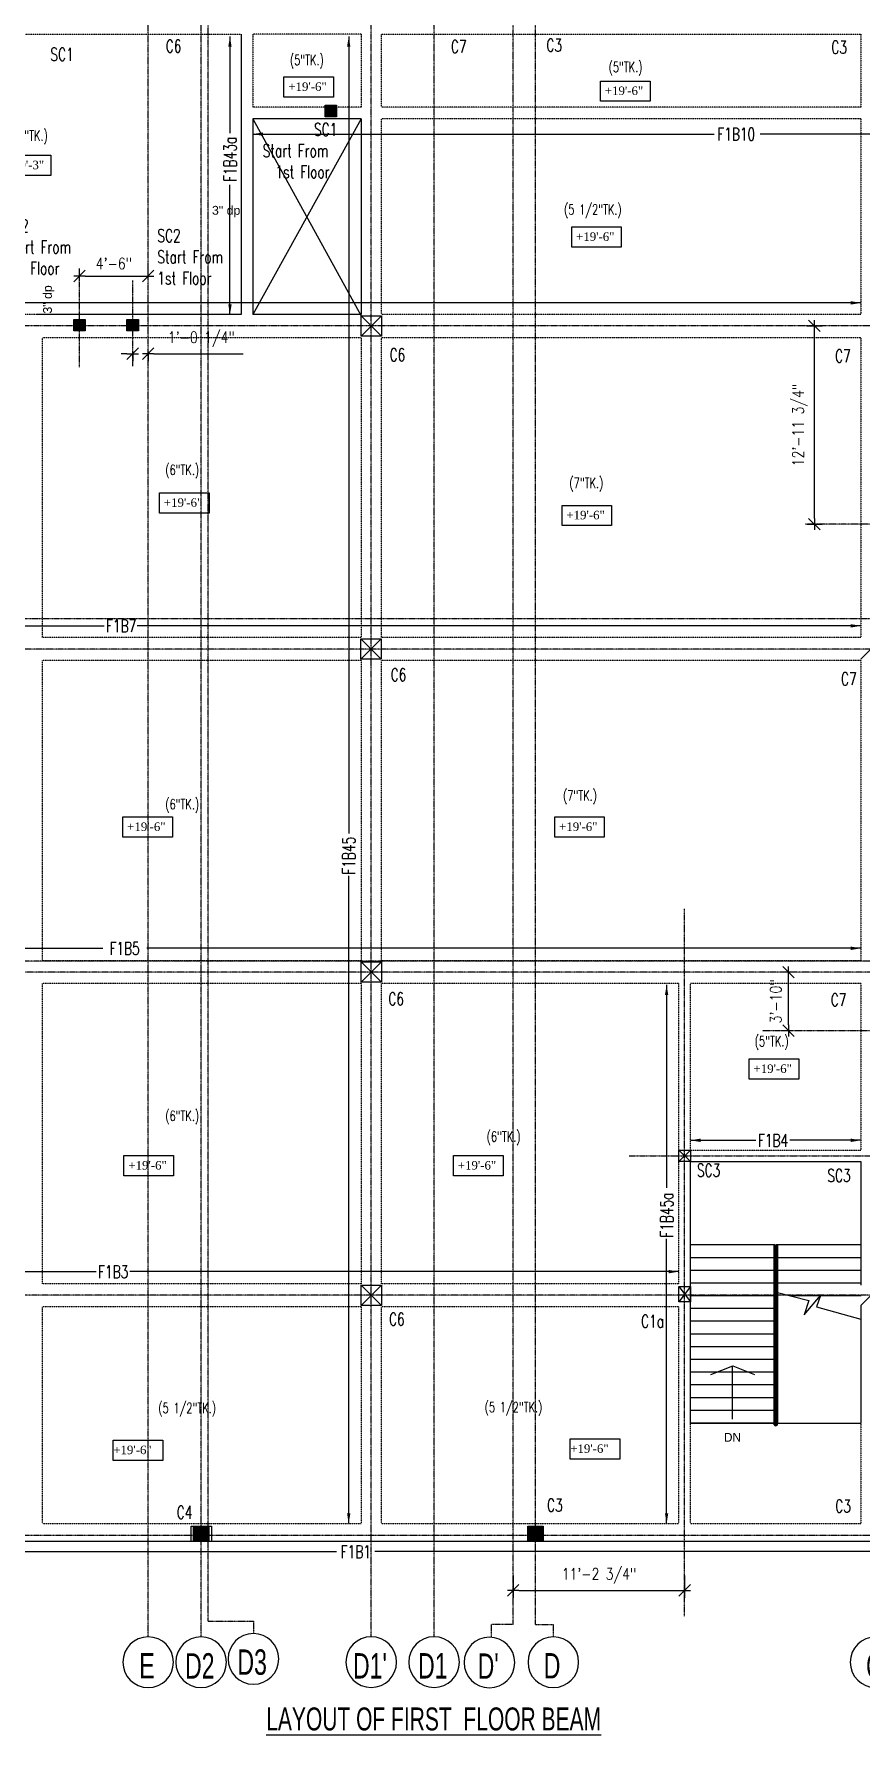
# Model space of a CAD drawing. Extents: x -95606 to 113309, y -42160 to -940.
# Drawn here: x 94496 to 95145, y -28937 to -27600 of the extents above; entities that cross this region are included whole.
import ezdxf
from ezdxf.enums import TextEntityAlignment as Align

# ---------------------------------------------------------------- set-up
doc = ezdxf.new("R2010")
doc.units = 0
doc.header["$LTSCALE"] = 0.02
doc.header["$MEASUREMENT"] = 0
doc.header["$PDMODE"] = 3
doc.header["$PDSIZE"] = -2
doc.linetypes.add('CENTER', pattern=[50.8, 31.75, -6.35, 6.35, -6.35])
doc.linetypes.add('HIDDEN', pattern=[9.525, 6.35, -3.175])
doc.layers.get('0').update_dxf_attribs({"linetype": 'CONTINUOUS'})
doc.layers.get('DEFPOINTS').update_dxf_attribs({"linetype": 'CONTINUOUS'})
for name, color, linetype in [('A-2TEXT', 4, 'CONTINUOUS'), ('COL 1', 5, 'CONTINUOUS'), ('COLUMN TEXT', 2, 'CONTINUOUS'), ('DIM', 7, 'CONTINUOUS'), ('dimentions', 8, 'CONTINUOUS'), ('EXLINE', 33, 'CONTINUOUS'), ('GRID', 8, 'CENTER'), ('HATCH1', 7, 'CONTINUOUS'), ('HBEAM', 51, 'HIDDEN'), ('S-SLB', 3, 'CONTINUOUS'), ('S-TXT', 2, 'CONTINUOUS'), ('STAIR', 171, 'CONTINUOUS'), ('TEXT-1', 2, 'CONTINUOUS'), ('TEXT-2', 3, 'CONTINUOUS')]:
    doc.layers.add(name, color=color, linetype=linetype)
doc.layers.add('Hatch', color=252, linetype='CONTINUOUS', lineweight=9)
doc.layers.add('text', color=7, linetype='CONTINUOUS', lineweight=25)
doc.styles.add('ROMANS', font='romans.shx', dxfattribs={"width": 0.8})
doc.styles.get("Standard").update_dxf_attribs({"font": 'ISOCP'})
doc.styles.add('STYLE2', font='arial.ttf', dxfattribs={"width": 0.8})
doc.styles.add('style5', font='romans.shx', dxfattribs={"width": 0.7, "height": 8})
doc.styles.add('style6', font='romans.shx', dxfattribs={"height": 8})
doc.styles.add("T1'", font='arial.ttf', dxfattribs={"width": 0.8, "height": 12})
doc.styles.add('TEXT-B', font='verdana.ttf', dxfattribs={"height": 18})
doc.dimstyles.new('TEXT-18', dxfattribs={"dimtxt": 8, "dimasz": 9, "dimexe": 6, "dimexo": 6, "dimgap": 3.125, "dimtad": 1, "dimdec": 1, "dimrnd": 0.5, "dimzin": 1, "dimdsep": 46, "dimlunit": 4, "dimtxsty": 'style6', "dimblk": 'OBLIQUE', "dimcen": 72.09, "dimclrd": 1, "dimclre": 1, "dimclrt": 4, "dimadec": 0, "dimazin": 0, "dimtfac": 1, "dimtdec": 1, "dimtofl": 0, "dimtmove": 0, "dimatfit": 3, "dimfxl": 1, "dimfrac": 2, "dimtolj": 1, "dimtzin": 0, "dimlwd": -1, "dimarcsym": 0})
doc.dimstyles.new('TK96', dxfattribs={"dimscale": 96, "dimtxt": 0.09375, "dimasz": 0.046875, "dimexe": 0.0625, "dimexo": 0.015625, "dimgap": 0.046875, "dimtad": 1, "dimzin": 11, "dimdsep": 46, "dimlunit": 4, "dimtxsty": 'ROMANS', "dimblk1": 'TK1', "dimblk2": 'TK1', "dimsah": 1, "dimcen": 0.09375, "dimclrd": 1, "dimclre": 1, "dimclrt": 2, "dimadec": 0, "dimazin": 0, "dimtfac": 1, "dimtofl": 0, "dimtmove": 0, "dimatfit": 3, "dimldrblk": 'TK1', "dimfxl": 1, "dimfrac": 2, "dimtolj": 1, "dimtzin": 9, "dimarcsym": 0})

# ---------------------------------------------------------------- blocks, each defined once
blk = doc.blocks.new('_Oblique')
at = {"color": 0, "linetype": 'ByBlock', "lineweight": -2}
blk.add_line((-0.5, -0.5), (0.5, 0.5), dxfattribs=at)
blk = doc.blocks.new('GRID')
at = {"color": 1, "linetype": 'Continuous'}
blk.add_circle((0, 0), 19.9, dxfattribs=at)
at = {"layer": 'A-2TEXT', "linetype": 'Continuous', "style": 'STYLE2', "width": 0.65}
blk.add_attdef('A', text='', height=19.9, rotation=359.9735, dxfattribs=at).set_placement((-1, -7.1), align=Align.CENTER)
blk = doc.blocks.new('TK1')
at = {"color": 4, "linetype": 'Continuous'}
blk.add_line((-1, -1), (1, 1), dxfattribs=at)
at = {"color": 1, "linetype": 'ByBlock'}
blk.add_line((-1, 0), (1, 0), dxfattribs=at)
blk = doc.blocks.new('*D529')
at = {"layer": 'DEFPOINTS', "color": 0, "lineweight": -2, "transparency": 16777216}
for p in [(94872.1, -28809.8), (95006.8, -28809.8), (95006.8, -28822.9)]:
    blk.add_point(p, dxfattribs=at)
at = {"layer": 'dimentions', "color": 1, "linetype": 'Continuous', "lineweight": -2, "transparency": 16777216}
for p, q in [((94872.1, -28811.3), (94872.1, -28828.9)), ((95006.8, -28811.3), (95006.8, -28828.9)), ((94876.6, -28822.9), (95002.3, -28822.9))]:
    blk.add_line(p, q, dxfattribs=at)
at = {"layer": 'dimentions', "color": 1, "lineweight": -2, "transparency": 16777216, "xscale": 4.5, "yscale": 4.5, "zscale": 4.5, "rotation": 180}
blk.add_blockref('TK1', (94872.1, -28822.9), dxfattribs=at)
at = {"layer": 'dimentions', "color": 1, "lineweight": -2, "transparency": 16777216, "xscale": 4.5, "yscale": 4.5, "zscale": 4.5}
blk.add_blockref('TK1', (95006.8, -28822.9), dxfattribs=at)
at = {"layer": 'dimentions', "color": 2, "transparency": 16777216, "insert": (94939.5, -28811.5), "char_height": 9, "attachment_point": 5, "style": 'ROMANS'}
blk.add_mtext('\\A1;11\'-2 3/4"', dxfattribs=at)
blk = doc.blocks.new('*D533')
at = {"layer": 'DEFPOINTS', "color": 0, "lineweight": -2, "transparency": 16777216}
for p in [(95088.3, -28337.3), (95093.4, -28337.3), (95093.4, -28383.3)]:
    blk.add_point(p, dxfattribs=at)
at = {"layer": 'S-TXT', "color": 1, "lineweight": -2, "transparency": 16777216}
for p, q in [((95091.9, -28337.3), (95082.3, -28337.3)), ((95088.3, -28378.8), (95088.3, -28341.8)), ((95091.9, -28383.3), (95082.3, -28383.3))]:
    blk.add_line(p, q, dxfattribs=at)
at = {"layer": 'S-TXT', "color": 1, "lineweight": -2, "transparency": 16777216, "xscale": 4.5, "yscale": 4.5, "zscale": 4.5}
for p, rotation in [((95088.3, -28337.3), 90), ((95088.3, -28383.3), 270)]:
    blk.add_blockref('TK1', p, dxfattribs=dict(at, rotation=rotation))
at = {"layer": 'S-TXT', "color": 2, "transparency": 16777216, "insert": (95078.4, -28360.3), "char_height": 9, "attachment_point": 5, "rotation": 90, "style": 'ROMANS'}
blk.add_mtext('\\A1;3\'-10"', dxfattribs=at)
blk = doc.blocks.new('*D534')
at = {"layer": 'DEFPOINTS', "color": 0, "lineweight": -2, "transparency": 16777216}
for p in [(95101.4, -27829.7), (95108.7, -27829.7), (95101.4, -27985.5)]:
    blk.add_point(p, dxfattribs=at)
at = {"layer": 'S-TXT', "color": 1, "lineweight": -2, "transparency": 16777216}
for p, q in [((95102.9, -27829.7), (95114.7, -27829.7)), ((95108.7, -27981), (95108.7, -27834.2)), ((95102.9, -27985.5), (95114.7, -27985.5))]:
    blk.add_line(p, q, dxfattribs=at)
at = {"layer": 'S-TXT', "color": 1, "lineweight": -2, "transparency": 16777216, "xscale": 4.5, "yscale": 4.5, "zscale": 4.5}
for p, rotation in [((95108.7, -27829.7), 90), ((95108.7, -27985.5), 270)]:
    blk.add_blockref('TK1', p, dxfattribs=dict(at, rotation=rotation))
at = {"layer": 'S-TXT', "color": 2, "transparency": 16777216, "insert": (95097.4, -27907.6), "char_height": 9, "attachment_point": 5, "rotation": 90, "style": 'ROMANS'}
blk.add_mtext('\\A1;12\'-11 3/4"', dxfattribs=at)
blk = doc.blocks.new('*D535')
at = {"layer": 'DEFPOINTS', "color": 0, "lineweight": -2, "transparency": 16777216}
for p in [(94585.3, -27790.5), (94531.4, -27796.1), (94585.3, -27794.1)]:
    blk.add_point(p, dxfattribs=at)
at = {"layer": 'S-TXT', "color": 1, "lineweight": -2, "transparency": 16777216}
for p, q in [((94531.4, -27794.6), (94531.4, -27784.5)), ((94535.9, -27790.5), (94580.8, -27790.5)), ((94585.3, -27792.6), (94585.3, -27784.5))]:
    blk.add_line(p, q, dxfattribs=at)
at = {"layer": 'S-TXT', "color": 1, "lineweight": -2, "transparency": 16777216, "xscale": 4.5, "yscale": 4.5, "zscale": 4.5, "rotation": 180}
blk.add_blockref('TK1', (94531.4, -27790.5), dxfattribs=at)
at = {"layer": 'S-TXT', "color": 1, "lineweight": -2, "transparency": 16777216, "xscale": 4.5, "yscale": 4.5, "zscale": 4.5}
blk.add_blockref('TK1', (94585.3, -27790.5), dxfattribs=at)
at = {"layer": 'S-TXT', "color": 2, "transparency": 16777216, "insert": (94558.4, -27780.7), "char_height": 9, "attachment_point": 5, "style": 'ROMANS'}
blk.add_mtext('\\A1;4\'-6"', dxfattribs=at)
blk = doc.blocks.new('*D536')
at = {"layer": 'DEFPOINTS', "color": 0, "lineweight": -2, "transparency": 16777216}
for p in [(94573.2, -27848.5), (94585.3, -27848.5), (94585.3, -27851.5)]:
    blk.add_point(p, dxfattribs=at)
at = {"layer": 'S-TXT', "color": 1, "lineweight": -2, "transparency": 16777216}
for p, q in [((94568.7, -27851.5), (94564.2, -27851.5)), ((94573.2, -27850), (94573.2, -27857.5)), ((94585.3, -27850), (94585.3, -27857.5)), ((94589.8, -27851.5), (94659.9, -27851.5))]:
    blk.add_line(p, q, dxfattribs=at)
at = {"layer": 'S-TXT', "color": 1, "lineweight": -2, "transparency": 16777216, "xscale": 4.5, "yscale": 4.5, "zscale": 4.5}
blk.add_blockref('TK1', (94573.2, -27851.5), dxfattribs=at)
at = {"layer": 'S-TXT', "color": 1, "lineweight": -2, "transparency": 16777216, "xscale": 4.5, "yscale": 4.5, "zscale": 4.5, "rotation": 180}
blk.add_blockref('TK1', (94585.3, -27851.5), dxfattribs=at)
at = {"layer": 'S-TXT', "color": 2, "transparency": 16777216, "insert": (94627.1, -27840.1), "char_height": 9, "attachment_point": 5, "style": 'ROMANS'}
blk.add_mtext('\\A1;1\'-0 1/4"', dxfattribs=at)

msp = doc.modelspace()

# ---------------------------------------------------------------- hatches: boundary and pattern name
at = {"layer": 'Hatch'}
h = msp.add_hatch(color=254, dxfattribs=at)
h.set_gradient(color1=(192, 192, 192), color2=(192, 192, 192), tint=1)
h.paths.add_polyline_path([(94724.346, -27665.412), (94724.346, -27656.412), (94733.346, -27656.412), (94733.346, -27665.412)])
h = msp.add_hatch(color=254, dxfattribs=at)
h.set_gradient(color1=(192, 192, 192), color2=(192, 192, 192), tint=1)
h.paths.add_polyline_path([(94526.91, -27824.678), (94535.91, -27824.678), (94535.91, -27833.678), (94526.91, -27833.678)])
h = msp.add_hatch(color=254, dxfattribs=at)
h.set_gradient(color1=(192, 192, 192), color2=(192, 192, 192), tint=1)
h.paths.add_polyline_path([(94568.664, -27824.678), (94577.664, -27824.678), (94577.664, -27833.678), (94568.664, -27833.678)])
h = msp.add_hatch(color=254, dxfattribs=at)
h.set_gradient(color1=(192, 192, 192), color2=(192, 192, 192), tint=1)
h.paths.add_polyline_path([(94621.065, -28784.416), (94621.065, -28772.416), (94633.065, -28772.416), (94633.065, -28784.416)])
h = msp.add_hatch(color=254, dxfattribs=at)
h.set_gradient(color1=(192, 192, 192), color2=(192, 192, 192), tint=1)
h.paths.add_polyline_path([(94883.655, -28784.412), (94883.655, -28772.412), (94895.655, -28772.412), (94895.655, -28784.412)])

# ---------------------------------------------------------------- linework, layer by layer
at = {"layer": 'COL 1', "lineweight": 25}
for p, q in [((94752.535, -27821.745), (94768.535, -27837.745)), ((94768.535, -27821.745), (94752.535, -27837.745)), ((94752.503, -28075.523), (94768.503, -28091.523)), ((94768.503, -28075.523), (94752.503, -28091.523)), ((94752.535, -28329.301), (94768.535, -28345.301)), ((94768.535, -28329.301), (94752.535, -28345.301)), ((95002.281, -28477.075), (95011.291, -28486.079)), ((95011.281, -28477.075), (95002.291, -28486.075)), ((94752.535, -28583.111), (94768.535, -28599.111)), ((94768.535, -28583.111), (94752.535, -28599.111)), ((95011.291, -28584.359), (95002.291, -28596.359)), ((95002.291, -28584.359), (95011.291, -28596.359))]:
    msp.add_line(p, q, dxfattribs=at)
at = {"layer": 'COL 1'}
for p, q in [((95145.315, -28091.531), (95161.323, -28075.529)), ((95145.315, -28599.082), (95161.323, -28583.08))]:
    msp.add_line(p, q, dxfattribs=at)
at = {"layer": 'COL 1', "lineweight": 25}
for points in [[(94724.346, -27665.412), (94724.346, -27656.412), (94733.346, -27656.412), (94733.346, -27665.412), (94724.346, -27665.412)], [(95002.281, -28486.075), (95002.281, -28477.075), (95011.281, -28477.075), (95011.281, -28486.075), (95002.281, -28486.075)], [(95002.291, -28596.359), (95002.291, -28584.359), (95011.291, -28584.359), (95011.291, -28596.359), (95002.291, -28596.359)], [(94635.074, -28784.415), (94619.074, -28784.415), (94619.074, -28772.415), (94635.074, -28772.415), (94635.074, -28784.415)]]:
    msp.add_lwpolyline(points, dxfattribs=at)
at = {"layer": 'COL 1'}
for points in [[(94526.91, -27824.678), (94535.91, -27824.678), (94535.91, -27833.678), (94526.91, -27833.678), (94526.91, -27824.678)], [(94568.664, -27824.678), (94577.664, -27824.678), (94577.664, -27833.678), (94568.664, -27833.678), (94568.664, -27824.678)], [(94752.535, -27837.745), (94752.535, -27821.745), (94768.535, -27821.745), (94768.535, -27837.745), (94752.535, -27837.745)], [(94752.503, -28091.523), (94752.503, -28075.523), (94768.503, -28075.523), (94768.503, -28091.523), (94752.503, -28091.523)], [(94752.535, -28345.301), (94752.535, -28329.301), (94768.535, -28329.301), (94768.535, -28345.301), (94752.535, -28345.301)], [(94752.535, -28599.111), (94752.535, -28583.111), (94768.535, -28583.111), (94768.535, -28599.111), (94752.535, -28599.111)], [(94621.065, -28772.415), (94633.065, -28772.415), (94633.065, -28784.415), (94621.065, -28784.415), (94621.065, -28772.415)], [(94883.655, -28772.412), (94895.655, -28772.412), (94895.655, -28784.412), (94883.655, -28784.412), (94883.655, -28772.412)]]:
    msp.add_lwpolyline(points, dxfattribs=at)
at = {"layer": 'EXLINE'}
for p, q in [((94658.479, -27600.416), (94658.479, -27820.749)), ((94752.548, -27666.922), (94667.479, -27666.922)), ((94667.479, -27666.922), (94667.479, -27820.749)), ((94752.548, -27666.922), (94752.548, -27820.749)), ((94658.479, -27820.749), (94498.001, -27820.749)), ((94752.548, -27820.749), (94667.479, -27820.749)), ((95011.291, -28691.597), (95011.291, -28486.079)), ((95011.291, -28486.079), (95145.315, -28486.079)), ((95145.315, -28486.079), (95145.315, -28583.082)), ((95145.315, -28599.082), (95145.315, -28691.597)), ((95554.327, -28784.415), (94001.318, -28784.415))]:
    msp.add_line(p, q, dxfattribs=at)
at = {"layer": 'GRID'}
for p, q in [((94627.074, -28859.399), (94627.074, -25118.222)), ((94760.535, -28859.342), (94760.535, -25118.279)), ((94809.913, -28859.342), (94809.913, -25118.224)), ((94585.347, -28859.398), (94585.347, -25127.741)), ((94632.555, -28847.042), (94632.555, -25130.579)), ((94872.148, -28849.628), (94872.148, -25129.784)), ((94889.655, -28849.628), (94889.655, -25129.784)), ((94531.41, -27862.104), (94531.41, -27794.986)), ((94573.164, -27861.233), (94573.164, -27794.115)), ((96050.513, -27829.745), (93796.194, -27829.745)), ((95206.951, -27985.476), (95101.447, -27985.476)), ((96048.689, -28059.912), (93796.194, -28059.912)), ((96030.491, -28083.523), (93796.193, -28083.523)), ((95006.79, -28843.221), (95006.79, -28287.509)), ((96050.513, -28328.662), (93796.194, -28328.662)), ((96025.963, -28337.301), (93796.194, -28337.301)), ((95206.919, -28383.32), (95067.899, -28383.32)), ((94963.323, -28481.575), (95201.15, -28481.575)), ((95011.291, -28659.115), (95011.291, -28523.043)), ((96045.881, -28591.079), (93796.194, -28591.079)), ((96050.513, -28779.912), (93796.194, -28779.912)), ((94632.555, -28847.042), (94668.057, -28847.042)), ((94632.555, -28847.042), (94668.057, -28847.042)), ((94668.057, -28847.042), (94668.008, -28856.783)), ((94668.057, -28847.042), (94668.008, -28856.783)), ((94872.148, -28849.628), (94854.701, -28849.628)), ((94854.701, -28849.628), (94854.701, -28859.688)), ((94889.655, -28849.628), (94903.503, -28849.628)), ((94903.503, -28849.628), (94903.503, -28859.688))]:
    msp.add_line(p, q, dxfattribs=at)
at = {"layer": 'HATCH1'}
for points in [[(94691.994, -27634.108), (94730.947, -27634.108), (94730.947, -27650), (94691.994, -27650)], [(94940.63, -27637.34), (94979.583, -27637.34), (94979.583, -27653.231), (94940.63, -27653.231)], [(94470.011, -27695.638), (94508.964, -27695.638), (94508.964, -27711.53), (94470.011, -27711.53)], [(94918.07, -27751.908), (94957.022, -27751.908), (94957.022, -27767.799), (94918.07, -27767.799)], [(94594.239, -27960.814), (94633.192, -27960.814), (94633.192, -27976.705), (94594.239, -27976.705)], [(94910.451, -27970.634), (94949.404, -27970.634), (94949.404, -27986.525), (94910.451, -27986.525)], [(94565.415, -28215.412), (94604.368, -28215.412), (94604.368, -28231.304), (94565.415, -28231.304)], [(94904.718, -28215.412), (94943.671, -28215.412), (94943.671, -28231.304), (94904.718, -28231.304)], [(95057.455, -28405.486), (95096.408, -28405.486), (95096.408, -28421.378), (95057.455, -28421.378)], [(94566.341, -28481.399), (94605.293, -28481.399), (94605.293, -28497.291), (94566.341, -28497.291)], [(94825.144, -28481.399), (94864.097, -28481.399), (94864.097, -28497.291), (94825.144, -28497.291)], [(94557.961, -28704.954), (94596.914, -28704.954), (94596.914, -28720.846), (94557.961, -28720.846)], [(94916.956, -28703.943), (94955.908, -28703.943), (94955.908, -28719.834), (94916.956, -28719.834)]]:
    msp.add_lwpolyline(points, close=True, dxfattribs=at)
at = {"layer": 'HBEAM'}
for p, q in [((94372.248, -27600.416), (94658.479, -27600.416)), ((94752.548, -27600.415), (94667.479, -27600.415)), ((94667.479, -27600.415), (94667.479, -27657.894)), ((94752.548, -27600.415), (94752.548, -27657.894)), ((94768.548, -27600.416), (95145.315, -27600.416)), ((94768.548, -27657.894), (94768.548, -27600.416)), ((95145.315, -27600.416), (95145.315, -27657.894)), ((94752.548, -27657.894), (94667.479, -27657.894)), ((95145.315, -27657.894), (94768.548, -27657.894)), ((95145.315, -27666.922), (94768.548, -27666.922)), ((94768.548, -27820.749), (94768.548, -27666.922)), ((95145.315, -27666.922), (95145.315, -27820.749)), ((94498.001, -27820.749), (94372.248, -27820.749)), ((95145.315, -27820.749), (94768.548, -27820.749)), ((94502.317, -28074.548), (94502.317, -27838.749)), ((94502.317, -27838.749), (94752.548, -27838.749)), ((94752.548, -27838.749), (94752.548, -28074.548)), ((94768.548, -28074.548), (94768.548, -27838.749)), ((94768.548, -27838.749), (95145.315, -27838.749)), ((95145.315, -27838.749), (95145.315, -28074.548)), ((94752.548, -28074.548), (94502.317, -28074.548)), ((95145.315, -28074.548), (94768.548, -28074.548)), ((94502.317, -28328.304), (94502.317, -28092.548)), ((94752.548, -28092.548), (94502.317, -28092.548)), ((94752.548, -28092.548), (94752.548, -28328.304)), ((95145.315, -28092.548), (94768.548, -28092.548)), ((94768.548, -28328.304), (94768.548, -28092.548)), ((95145.315, -28092.548), (95145.315, -28328.304)), ((94752.548, -28328.304), (94502.317, -28328.304)), ((95145.315, -28328.304), (94768.548, -28328.304)), ((94502.317, -28582.082), (94502.317, -28346.304)), ((94752.548, -28346.304), (94502.317, -28346.304)), ((94752.548, -28346.304), (94752.548, -28582.082)), ((94768.548, -28582.082), (94768.548, -28346.304)), ((95002.291, -28346.304), (94768.548, -28346.304)), ((95002.291, -28582.082), (95002.291, -28346.304)), ((95145.315, -28346.304), (95011.291, -28346.304)), ((95011.291, -28477.079), (95011.291, -28346.304)), ((95145.315, -28346.304), (95145.315, -28477.079)), ((95011.291, -28477.079), (95145.315, -28477.079)), ((94752.548, -28582.082), (94502.317, -28582.082)), ((95002.291, -28582.082), (94768.548, -28582.082)), ((94502.317, -28770.415), (94502.317, -28600.082)), ((94752.548, -28600.082), (94502.317, -28600.082)), ((94752.548, -28600.082), (94752.548, -28770.415)), ((94768.548, -28770.415), (94768.548, -28600.082)), ((95002.291, -28600.082), (94768.548, -28600.082)), ((95002.291, -28770.415), (95002.291, -28600.082)), ((95011.291, -28770.415), (95011.291, -28691.597)), ((95145.315, -28691.597), (95145.315, -28770.415)), ((94502.317, -28770.415), (94752.548, -28770.415)), ((94768.548, -28770.415), (95002.291, -28770.415)), ((95011.291, -28770.415), (95145.315, -28770.415))]:
    msp.add_line(p, q, dxfattribs=at)
at = {"layer": 'S-SLB', "color": 3}
for p, q in [((94752.548, -27666.922), (94667.479, -27820.749)), ((94667.479, -27666.922), (94752.535, -27821.745))]:
    msp.add_line(p, q, dxfattribs=at)
at = {"layer": 'STAIR', "ltscale": 0.5}
for p, q in [((95077.813, -28551.597), (95011.292, -28551.597)), ((95076.813, -28551.597), (95076.813, -28692.116)), ((95076.813, -28551.597), (95076.813, -28692.116)), ((95077.813, -28551.597), (95077.813, -28693.531)), ((95077.813, -28551.597), (95077.813, -28693.531)), ((95078.813, -28551.597), (95078.813, -28693.531)), ((95078.813, -28551.597), (95078.813, -28693.531)), ((95145.315, -28551.597), (95078.813, -28551.597)), ((95079.813, -28551.597), (95079.813, -28692.116)), ((95079.813, -28551.597), (95079.813, -28692.116)), ((95077.813, -28561.597), (95011.292, -28561.597)), ((95145.315, -28561.597), (95078.813, -28561.597)), ((95076.813, -28571.597), (95011.292, -28571.597)), ((95145.315, -28571.597), (95078.813, -28571.597)), ((95076.813, -28581.597), (95011.291, -28581.597)), ((95077.813, -28591.597), (95011.292, -28591.597)), ((95145.315, -28581.597), (95078.813, -28581.597)), ((95145.334, -28591.597), (95090.022, -28591.597)), ((95077.813, -28601.597), (95011.292, -28601.597)), ((95077.813, -28611.597), (95011.292, -28611.597)), ((95077.813, -28621.597), (95011.292, -28621.597)), ((95077.813, -28631.597), (95011.292, -28631.597)), ((95077.813, -28631.597), (95011.292, -28631.597)), ((95077.813, -28641.597), (95011.292, -28641.597)), ((95077.813, -28641.597), (95011.292, -28641.597)), ((95077.813, -28651.597), (95011.292, -28651.597)), ((95077.813, -28651.597), (95011.292, -28651.597)), ((95044.472, -28688.463), (95044.472, -28646.625)), ((95077.813, -28661.597), (95011.292, -28661.597)), ((95077.813, -28671.597), (95011.292, -28671.597)), ((95077.813, -28671.597), (95011.292, -28671.597)), ((95077.813, -28681.597), (95011.292, -28681.597)), ((95077.813, -28691.597), (95011.292, -28691.597)), ((95011.292, -28691.597), (95145.315, -28691.597))]:
    msp.add_line(p, q, dxfattribs=at)
for points in [[(95078.813, -28588.783), (95104.312, -28595.184), (95100.682, -28606.558), (95113.447, -28591.184), (95110.319, -28600.308), (95145.315, -28609.818)], [(95027.4, -28653.452), (95044.552, -28646.593), (95061.703, -28653.456)]]:
    msp.add_lwpolyline(points, dxfattribs=at)
msp.add_arc((95078.313, -28692.116), 1.5, 180, 0, dxfattribs=at)

# ---------------------------------------------------------------- block references
at = {"layer": 'GRID'}
ref = msp.add_blockref('GRID', (94585.347, -28879.342), dxfattribs=dict(at, xscale=-1, rotation=180))
ref.add_attrib('A', 'E', dxfattribs={"layer": 'A-2TEXT', "linetype": 'Continuous', "height": 19.945, "rotation": 0.026452, "style": 'STYLE2', "width": 0.65}).set_placement((94584.378, -28892.139), align=Align.CENTER)
ref = msp.add_blockref('GRID', (94585.347, -28879.342), dxfattribs=dict(at, xscale=-1, rotation=180))
ref.add_attrib('A', 'E', dxfattribs={"layer": 'A-2TEXT', "linetype": 'Continuous', "height": 19.945, "rotation": 0.026452, "style": 'STYLE2', "width": 0.65}).set_placement((94584.378, -28892.139), align=Align.CENTER)
ref = msp.add_blockref('GRID', (94626.853, -28879.342), dxfattribs=dict(at, xscale=-1, rotation=180))
ref.add_attrib('A', 'D2', dxfattribs={"layer": 'A-2TEXT', "linetype": 'Continuous', "height": 19.9446, "rotation": 0.026452, "style": 'STYLE2', "width": 0.65}).set_placement((94625.885, -28892.221), align=Align.CENTER)
ref = msp.add_blockref('GRID', (94626.853, -28879.342), dxfattribs=dict(at, xscale=-1, rotation=180))
ref.add_attrib('A', 'D2', dxfattribs={"layer": 'A-2TEXT', "linetype": 'Continuous', "height": 19.9446, "rotation": 0.026452, "style": 'STYLE2', "width": 0.65}).set_placement((94625.885, -28892.221), align=Align.CENTER)
ref = msp.add_blockref('GRID', (94668.008, -28876.728), dxfattribs=dict(at, xscale=-1, rotation=180))
ref.add_attrib('A', 'D3', dxfattribs={"layer": 'A-2TEXT', "linetype": 'Continuous', "height": 19.9446, "rotation": 0.026452, "style": 'STYLE2', "width": 0.65}).set_placement((94667.039, -28889.253), align=Align.CENTER)
ref = msp.add_blockref('GRID', (94668.008, -28876.728), dxfattribs=dict(at, xscale=-1, rotation=180))
ref.add_attrib('A', 'D3', dxfattribs={"layer": 'A-2TEXT', "linetype": 'Continuous', "height": 19.9446, "rotation": 0.026452, "style": 'STYLE2', "width": 0.65}).set_placement((94667.039, -28889.253), align=Align.CENTER)
ref = msp.add_blockref('GRID', (94760.535, -28879.287), dxfattribs=dict(at, xscale=-1, rotation=180))
ref.add_attrib('A', "D1'", dxfattribs={"layer": 'A-2TEXT', "linetype": 'Continuous', "height": 19.9446, "rotation": 0.026452, "style": 'STYLE2', "width": 0.65}).set_placement((94759.567, -28892.165), align=Align.CENTER)
ref = msp.add_blockref('GRID', (94760.535, -28879.287), dxfattribs=dict(at, xscale=-1, rotation=180))
ref.add_attrib('A', "D1'", dxfattribs={"layer": 'A-2TEXT', "linetype": 'Continuous', "height": 19.9446, "rotation": 0.026452, "style": 'STYLE2', "width": 0.65}).set_placement((94759.567, -28892.165), align=Align.CENTER)
ref = msp.add_blockref('GRID', (94809.913, -28879.287), dxfattribs=dict(at, xscale=-1, rotation=180))
ref.add_attrib('A', 'D1', dxfattribs={"layer": 'A-2TEXT', "linetype": 'Continuous', "height": 19.9446, "rotation": 0.026452, "style": 'STYLE2', "width": 0.65}).set_placement((94808.944, -28892.165), align=Align.CENTER)
ref = msp.add_blockref('GRID', (94809.913, -28879.287), dxfattribs=dict(at, xscale=-1, rotation=180))
ref.add_attrib('A', 'D1', dxfattribs={"layer": 'A-2TEXT', "linetype": 'Continuous', "height": 19.9446, "rotation": 0.026452, "style": 'STYLE2', "width": 0.65}).set_placement((94808.944, -28892.165), align=Align.CENTER)
ref = msp.add_blockref('GRID', (94853.418, -28879.591), dxfattribs=dict(at, xscale=-1, rotation=180))
ref.add_attrib('A', "D'", dxfattribs={"layer": 'A-2TEXT', "linetype": 'Continuous', "height": 19.9446, "rotation": 0.026452, "style": 'STYLE2', "width": 0.65}).set_placement((94852.449, -28892.388), align=Align.CENTER)
ref = msp.add_blockref('GRID', (94853.418, -28879.591), dxfattribs=dict(at, xscale=-1, rotation=180))
ref.add_attrib('A', "D'", dxfattribs={"layer": 'A-2TEXT', "linetype": 'Continuous', "height": 19.9446, "rotation": 0.026452, "style": 'STYLE2', "width": 0.65}).set_placement((94852.449, -28892.388), align=Align.CENTER)
ref = msp.add_blockref('GRID', (94903.63, -28879.342), dxfattribs=dict(at, xscale=-1, rotation=180))
ref.add_attrib('A', 'D', dxfattribs={"layer": 'A-2TEXT', "linetype": 'Continuous', "height": 19.945, "rotation": 0.026452, "style": 'STYLE2', "width": 0.65}).set_placement((94902.662, -28892.139), align=Align.CENTER)
ref = msp.add_blockref('GRID', (94903.63, -28879.342), dxfattribs=dict(at, xscale=-1, rotation=180))
ref.add_attrib('A', 'D', dxfattribs={"layer": 'A-2TEXT', "linetype": 'Continuous', "height": 19.945, "rotation": 0.026452, "style": 'STYLE2', "width": 0.65}).set_placement((94902.662, -28892.139), align=Align.CENTER)
ref = msp.add_blockref('GRID', (95156.823, -28879.342), dxfattribs=dict(at, xscale=-1, rotation=180))
ref.add_attrib('A', 'C', dxfattribs={"layer": 'A-2TEXT', "linetype": 'Continuous', "height": 19.945, "rotation": 0.026452, "style": 'STYLE2', "width": 0.65}).set_placement((95155.855, -28892.139), align=Align.CENTER)
ref = msp.add_blockref('GRID', (95156.823, -28879.342), dxfattribs=dict(at, xscale=-1, rotation=180))
ref.add_attrib('A', 'C', dxfattribs={"layer": 'A-2TEXT', "linetype": 'Continuous', "height": 19.945, "rotation": 0.026452, "style": 'STYLE2', "width": 0.65}).set_placement((95155.855, -28892.139), align=Align.CENTER)

# ---------------------------------------------------------------- texts
at = {"layer": 'A-2TEXT', "char_height": 6.69023, "width": 33.25047, "attachment_point": 3, "rotation": 0.074295}
for s, insert in [('{\\fCentury Schoolbook|b0|i0|c0|p18;+19\'-6"}', (94725.578, -27638.393)), ('{\\fCentury Schoolbook|b0|i0|c0|p18;+19\'-6"}', (94974.214, -27641.624)), ('{\\fCentury Schoolbook|b0|i0|c0|p18;+19\'-3"}', (94503.596, -27699.923)), ('{\\fCentury Schoolbook|b0|i0|c0|p18;+19\'-6"}', (94951.654, -27756.192)), ('{\\fCentury Schoolbook|b0|i0|c0|p18;+19\'-6"}', (94627.824, -27965.098)), ('{\\fCentury Schoolbook|b0|i0|c0|p18;+19\'-6"}', (94944.036, -27974.918)), ('{\\fCentury Schoolbook|b0|i0|c0|p18;+19\'-6"}', (94598.999, -28219.697)), ('{\\fCentury Schoolbook|b0|i0|c0|p18;+19\'-6"}', (94938.302, -28219.697)), ('{\\fCentury Schoolbook|b0|i0|c0|p18;+19\'-6"}', (95091.04, -28409.771)), ('{\\fCentury Schoolbook|b0|i0|c0|p18;+19\'-6"}', (94599.925, -28485.684)), ('{\\fCentury Schoolbook|b0|i0|c0|p18;+19\'-6"}', (94858.729, -28485.684)), ('{\\fCentury Schoolbook|b0|i0|c0|p18;+19\'-6"}', (94588.073, -28709.239)), ('{\\fCentury Schoolbook|b0|i0|c0|p18;+19\'-6"}', (94947.067, -28708.227))]:
    msp.add_mtext(s, dxfattribs=dict(at, insert=insert))
at = {"layer": 'COLUMN TEXT', "attachment_point": 1, "style": 'style5'}
for s, insert, char_height, width in [('SC1', (94508.544, -27611.379), 10, 186), ('C6', (94599.178, -27604.982), 10, 186), ('(5"TK.)', (94696.691, -27616.858), 8, 33.78238), ('C7', (94823.144, -27605.296), 10, 186), ('C3', (94898.13, -27604.221), 10, 186), ('C3', (95121.993, -27605.829), 10, 186), ('(5"TK.)', (94947.055, -27622.354), 8, 33.78238), ('\\pi169.67;SC1\\P\\pi129.33;Start From\\P\\pi139.33;1st Floor', (94545.959, -27670.368), 10, 186), ('(6 1/2"TK.)', (94461.151, -27676.198), 8, 56.42661), ('(5 1/2"TK.)', (94911.998, -27734.266), 8, 56.42661), ('SC2\\PStart From\\P1st Floor', (94473.141, -27746.033), 10, 186), ('SC2\\PStart From\\P1st Floor', (94592.563, -27753.838), 10, 186), ('C6', (94775.015, -27847.438), 10, 186), ('C7', (95124.965, -27848.343), 10, 186), ('(6"TK.)', (94598.772, -27938.74), 8, 33.78238), ('(7"TK.)', (94916.27, -27949.016), 8, 56.42661), ('C6', (94775.873, -28098.717), 10, 186), ('C7', (95129.597, -28101.989), 10, 186), ('(6"TK.)', (94598.772, -28201.406), 8, 33.78238), ('(7"TK.)', (94911.262, -28194.575), 8, 56.42661), ('C6', (94774.057, -28353.277), 10, 186), ('C7', (95121.6, -28354.102), 10, 186), ('(5"TK.)', (95061.897, -28387.644), 8, 33.78238), ('(6"TK.)', (94598.772, -28446.133), 8, 33.78238), ('(6"TK.)', (94851.233, -28462.483), 8, 56.42661), ('SC3', (95016.418, -28487.98), 10, 186), ('SC3', (95118.861, -28492.025), 10, 186), ('C6', (94774.573, -28604.944), 10, 186), ('C1a', (94972.556, -28606.558), 10, 186), ('(5 1/2"TK.)', (94593.292, -28675.628), 8, 56.42661), ('(5 1/2"TK.)', (94849.642, -28675.009), 8, 56.42661), ('C3', (94898.635, -28751.027), 10, 186), ('C3', (95125.083, -28751.684), 10, 186), ('C4', (94607.787, -28756.635), 10, 186)]:
    msp.add_mtext(s, dxfattribs=dict(at, insert=insert, char_height=char_height, width=width))
at = {"layer": 'STAIR', "ltscale": 0.5, "insert": (95051.136, -28706.209), "char_height": 7, "width": 135.9246, "attachment_point": 9, "style": 'TEXT-B'}
msp.add_mtext('{\\fCalifornian FB|b0|i0|c0|p18;\\C251;DN}', dxfattribs=at)
at = {"layer": 'text', "char_height": 6.93}
for insert, attachment_point, rotation in [((94657.775, -27735.481), 3, 359.818727), ((94502.77, -27820.045), 1, 90.181273)]:
    msp.add_mtext('{\\fSansSerif|b0|i0|c2|p2;3" dp}', dxfattribs=dict(at, insert=insert, attachment_point=attachment_point, rotation=rotation))
at = {"layer": 'TEXT-1', "insert": (94678.091, -28914.918), "char_height": 18, "width": 4010.3125, "attachment_point": 1, "style": "T1'"}
msp.add_mtext('{\\fSwis721 Cn BT|b0|i0|c0|p34;\\LLAYOUT OF FIRST  FLOOR BEAM }', dxfattribs=at)
at = {"layer": 'TEXT-2', "char_height": 10, "width": 22.39817, "attachment_point": 1, "rotation": 90, "style": 'style5'}
for s, insert in [('\\A1;F1B43a', (94644.662, -27716.532)), ('\\A1;F1B45', (94737.949, -28260.663)), ('\\A1;F1B45a', (94987.691, -28545.867))]:
    msp.add_mtext(s, dxfattribs=dict(at, insert=insert))
at = {"layer": 'TEXT-2', "char_height": 10, "width": 22.39817, "attachment_point": 1, "style": 'style5'}
for s, insert in [('\\A1;F1B10', (95032.45, -27674.109)), ('\\A1;F1B7', (94552.244, -28060.357)), ('\\A1;F1B5', (94555.002, -28313.634)), ('\\A1;F1B4', (95064.372, -28464.464)), ('\\A1;F1B3', (94545.991, -28567.622)), ('\\A1;F1B1', (94736.6, -28787.568))]:
    msp.add_mtext(s, dxfattribs=dict(at, insert=insert))

# ---------------------------------------------------------------- dimensions: what is measured, and where the dimension line sits
at = {"layer": 'dimentions'}
dim = msp.add_linear_dim(base=(95006.79, -28822.862), p1=(94872.148, -28809.773), p2=(95006.79, -28809.773), dimstyle='TK96', override={"dimfxl": 2}, dxfattribs=at)
dim.commit()
dim.dimension.update_dxf_attribs({"geometry": '*D529', "text_midpoint": (94939.469, -28811.504)})
at = {"layer": 'S-TXT'}
for base, p1, p2, picture, middle in [((94585.347, -27790.548), (94531.41, -27796.149), (94585.347, -27794.115), '*D535', (94558.378, -27780.691)), ((94585.347, -27851.473), (94573.164, -27848.508), (94585.347, -27848.508), '*D536', (94627.132, -27840.116))]:
    dim = msp.add_linear_dim(base=base, p1=p1, p2=p2, dimstyle='TK96', override={"dimfxl": 1.25, "dimfxlon": 1}, dxfattribs=at)
    dim.commit()
    dim.dimension.update_dxf_attribs({"geometry": picture, "text_midpoint": middle})
for base, p1, p2, picture, middle in [((95108.734, -27829.745), (95101.447, -27985.476), (95101.447, -27829.745), '*D534', (95097.377, -27907.611)), ((95088.273, -28337.301), (95093.371, -28383.32), (95093.371, -28337.301), '*D533', (95078.415, -28360.311))]:
    dim = msp.add_linear_dim(base=base, p1=p1, p2=p2, angle=90, dimstyle='TK96', override={"dimfxl": 1.25, "dimfxlon": 1}, dxfattribs=at)
    dim.commit()
    dim.dimension.update_dxf_attribs({"geometry": picture, "text_midpoint": middle})

# ---------------------------------------------------------------- leaders
at = {"layer": 'DIM'}
for points in [[(94649.594, -27602.415), (94649.594, -27678.251)], [(94742.88, -27602.415), (94742.88, -28228.275)], [(94667.479, -27679.041), (95029.985, -27679.041)], [(95545.324, -27679.041), (95066.191, -27679.041)], [(94649.594, -27820.749), (94649.594, -27718.775)], [(95145.315, -27811.605), (94424.12, -27811.605)], [(94006.592, -28065.289), (94550.668, -28065.289)], [(95145.315, -28065.289), (94576.784, -28065.289)], [(94742.88, -28770.415), (94742.88, -28261.696)], [(94009.332, -28318.566), (94549.688, -28318.566)], [(95145.315, -28318.566), (94584.166, -28318.566)], [(94992.623, -28347.304), (94992.623, -28506.782)], [(95011.291, -28469.396), (95062.823, -28469.396)], [(95145.315, -28469.396), (95089.327, -28469.396)], [(94992.623, -28770.415), (94992.623, -28546.9)], [(94010.315, -28572.554), (94544.442, -28572.554)], [(95002.291, -28572.554), (94570.946, -28572.554)], [(93994.466, -28792.5), (94733.364, -28792.5)], [(95554.159, -28792.5), (94763.515, -28792.5)]]:
    msp.add_leader(points, dimstyle='TEXT-18', override={"dimasz": 8, "dimtad": 0}, dxfattribs=at)

doc.saveas('drawing.dxf')
